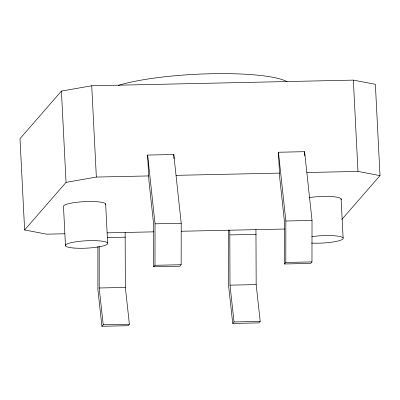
<?xml version="1.0" encoding="UTF-8"?>
<svg xmlns="http://www.w3.org/2000/svg" width="400" height="400" viewBox="0 0 400 400"><rect width="100%" height="100%" fill="white"/><g stroke="black" fill="none" stroke-linecap="round" stroke-linejoin="round"><path stroke-width="0.6" d="M97.905 246.455L97.885 289.48L101.91 326.27L128.07 325.705L129.38 324.2L125.355 287.42L125.135 232.465M101.91 326.27L103.215 324.765L99.19 287.985L99.205 246.42M153.68 266.795L154.99 265.29L155.045 223.825L147.62 155.065L173.78 154.5L181.21 223.26L181.155 264.73L179.845 266.23L153.68 266.795L153.74 225.32L148.915 180.64L147.62 155.065M228.72 229.915L228.7 286.66L232.72 323.445L258.885 322.885L260.195 321.38L256.17 284.595L255.95 229.645M232.72 323.445L234.03 321.945L230.005 285.16L229.785 230.21M284.495 263.975L285.805 262.47L285.86 221L278.435 152.245L304.595 151.68L312.025 220.435L311.965 261.905L310.66 263.41L284.495 263.975L284.555 222.5L279.73 177.82L278.435 152.245M341.86 219.425L380 175.615L375.375 84.315L353.355 80.12L91.725 85.765L61.42 91.085L20 138.665L24.625 229.965L46.645 234.16L64.71 233.77M24.625 229.965L66.045 182.385L96.35 177.065L148.675 175.935M176.085 175.345L279.49 173.115M306.9 172.52L357.98 171.42L380 175.615M155.045 223.825L181.21 223.26M285.86 221L312.025 220.435M107.07 232.855L153.79 231.845M181.2 231.255L284.605 229.025M107.31 237.56L125.375 237.17M230.025 234.915L256.19 234.35M154.99 265.29L181.155 264.73M285.805 262.47L311.965 261.905M99.19 287.985L125.355 287.42M230.005 285.16L256.17 284.595M103.215 324.765L129.38 324.2M234.03 321.945L260.195 321.38M353.355 80.12L357.98 171.42M341.12 198.83L343.105 237.955M304.595 151.68L304.815 155.975M173.78 154.5L174 158.8M105.655 203.905L107.635 243.035M91.725 85.765L96.35 177.065M61.42 91.085L66.045 182.385M65.485 245.875L63.505 206.75A21.215 3.685 -2.9 0 1 85.13 201.615A21.215 3.685 -2.9 0 1 105.51 204.875M309.325 197.595A21.215 3.685 -2.9 0 1 331.99 196.615A21.215 3.685 -2.9 0 1 340.975 199.8M118.265 85.425A94.15 16.35 -2.9 0 1 210.965 73.74A94.15 16.35 -2.9 0 1 287.015 81.665M311.915 236.635A21.215 3.685 -2.9 0 1 343.22 238.37A21.215 3.685 -2.9 0 1 311.555 243.1M73.225 247.98A21.215 3.685 -2.9 0 0 107.49 244.005A21.215 3.685 -2.9 0 0 78.965 241.385A21.215 3.685 -2.9 0 0 73.225 247.98"/></g></svg>
